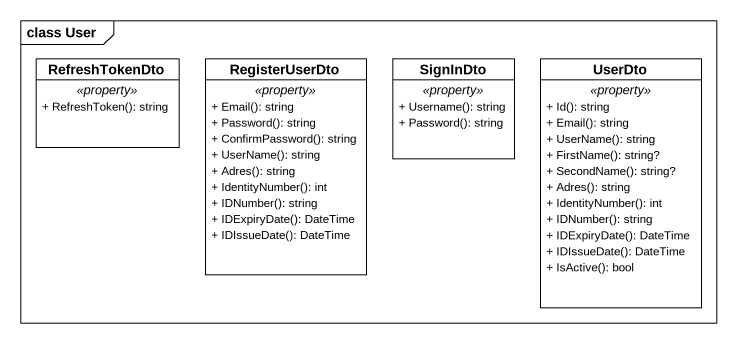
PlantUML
@startuml
mainframe class User
hide circle
hide empty members
skinparam classAttributeIconSize 0
class RefreshTokenDto {
  .. <<property>> ..
  + RefreshToken(): string
}
class RegisterUserDto {
  .. <<property>> ..
  + Email(): string
  + Password(): string
  + ConfirmPassword(): string
  + UserName(): string
  + Adres(): string
  + IdentityNumber(): int
  + IDNumber(): string
  + IDExpiryDate(): DateTime
  + IDIssueDate(): DateTime
}
class SignInDto {
  .. <<property>> ..
  + Username(): string
  + Password(): string
}
class UserDto {
  .. <<property>> ..
  + Id(): string
  + Email(): string
  + UserName(): string
  + FirstName(): string?
  + SecondName(): string?
  + Adres(): string
  + IdentityNumber(): int
  + IDNumber(): string
  + IDExpiryDate(): DateTime
  + IDIssueDate(): DateTime
  + IsActive(): bool
}
@enduml
